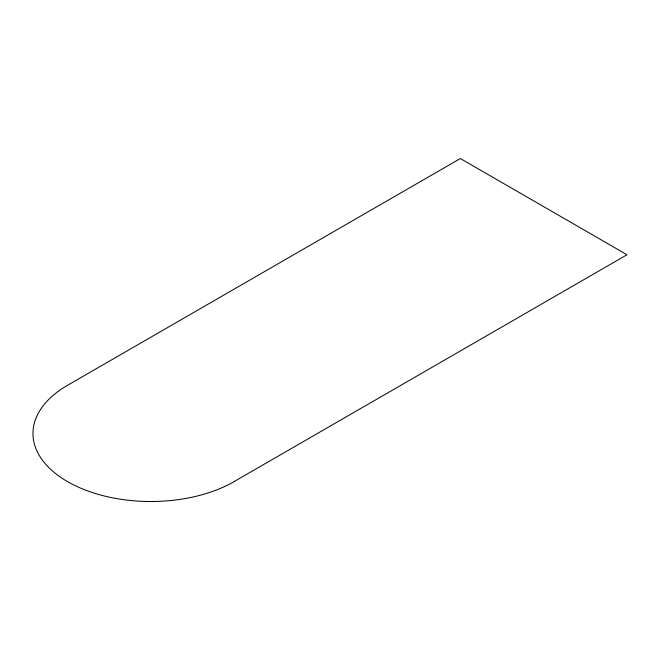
<?xml version="1.0" encoding="UTF-8"?>
<svg xmlns="http://www.w3.org/2000/svg" width="660" height="660" viewBox="0 0 660 660"><rect width="100%" height="100%" fill="white"/><g stroke="black" fill="none" stroke-linecap="round" stroke-linejoin="round"><path stroke-width="0.99" d="M234.242 481.503L627 254.752L460.342 158.532L67.584 385.283A117.892 68.062 0 0 0 67.468 481.569A117.892 68.062 0 0 0 234.275 481.528"/></g></svg>
